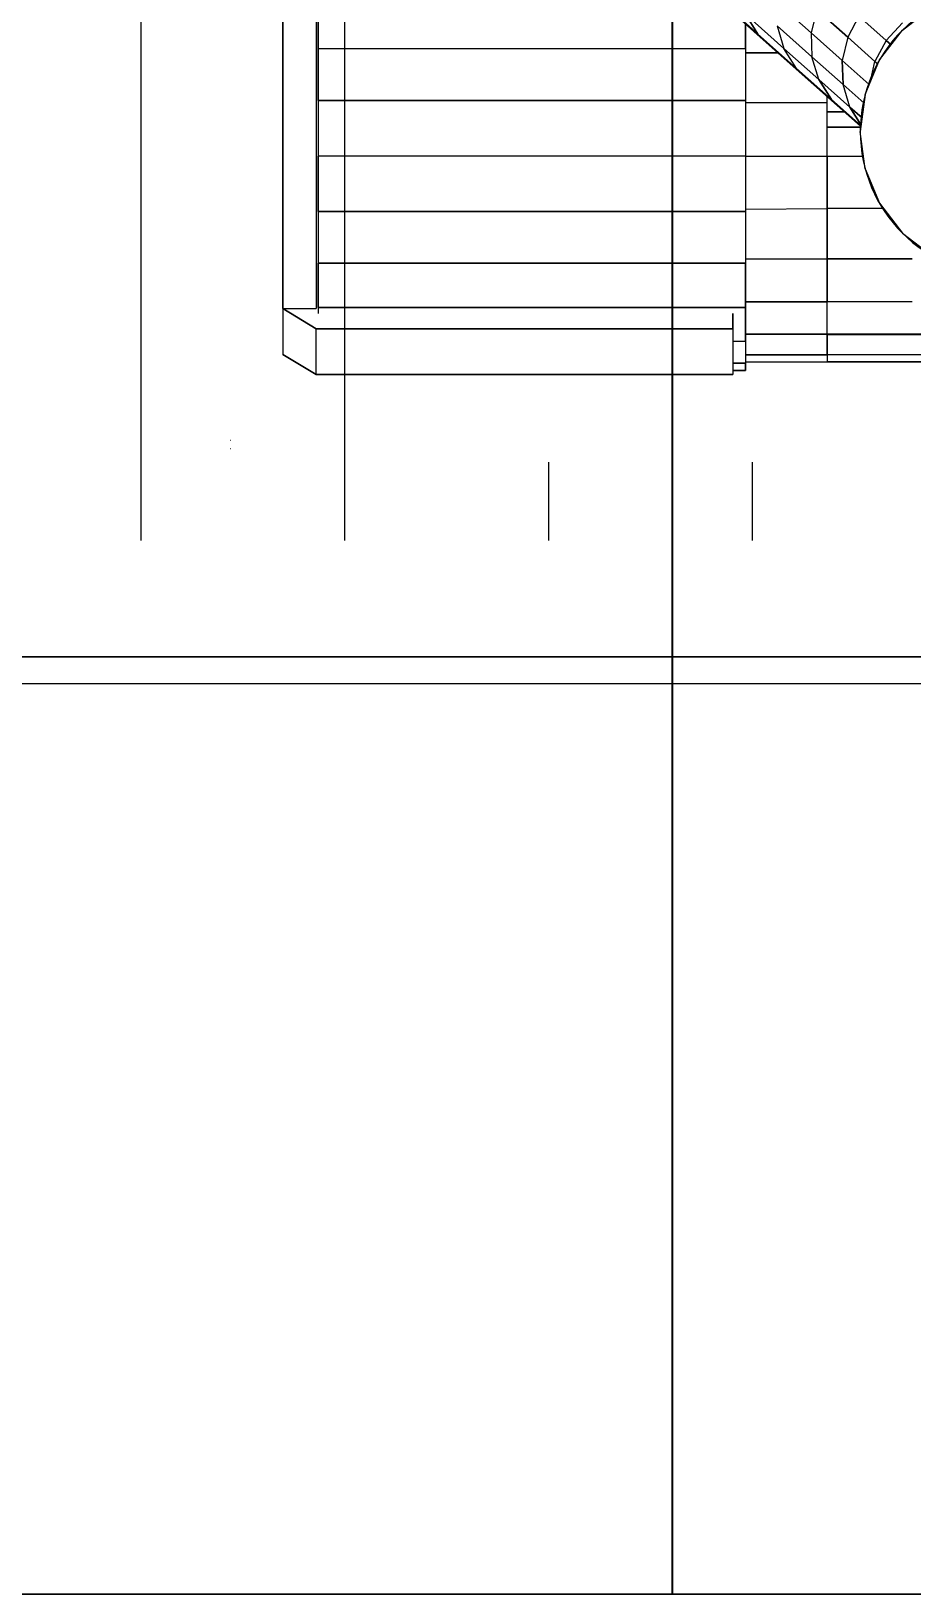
# Model space of a CAD drawing. Header units: millimetres. Extents: x -18512 to 101824, y -95768 to 52898.
# Drawn here: x 17693.7 to 17799.4, y -84144.4 to -83957.9 of the extents above; entities that cross this region are included whole.
import ezdxf

# ---------------------------------------------------------------- set-up
doc = ezdxf.new("R2010")
doc.units = ezdxf.units.MM
doc.header["$LTSCALE"] = 25
doc.header["$PDMODE"] = 3
doc.layers.get('0').update_dxf_attribs({"color": 254, "lineweight": 0})
doc.layers.get('Defpoints').update_dxf_attribs({"lineweight": 0})
doc.layers.add('Dim-in', color=5, linetype='Continuous', lineweight=9)
doc.layers.add('xref-first floor frm cunsult$0$G-IMPT', color=8, linetype='Continuous', lineweight=9)
doc.styles.add('ROMANS', font='ROMANS.shx', dxfattribs={"width": 0.75})
doc.dimstyles.new('1-50 INTERNAL', dxfattribs={"dimtxt": 100, "dimasz": 40, "dimexe": 40, "dimexo": 20, "dimgap": 50, "dimtad": 0, "dimdec": 0, "dimzin": 0, "dimdsep": 46, "dimtxsty": 'ROMANS', "dimblk": 'ARCHTICK', "dimcen": 0, "dimdle": 25, "dimclrd": 8, "dimclre": 8, "dimclrt": 3, "dimadec": 0, "dimazin": 0, "dimtfac": 1, "dimtdec": 0, "dimtmove": 1, "dimatfit": 3, "dimfxl": 1, "dimtolj": 1, "dimtzin": 0, "dimarcsym": 0})

# ---------------------------------------------------------------- blocks, each defined once
blk = doc.blocks.new('_ArchTick')
at = {"color": 0, "linetype": 'ByBlock', "const_width": 0.15}
blk.add_lwpolyline([(-0.5, -0.5), (0.5, 0.5)], dxfattribs=at)
blk = doc.blocks.new('*D347')
at = {"layer": 'Defpoints', "color": 0, "ltscale": 25, "transparency": 16777216}
for p in [(15988.09, -83897.35), (18388.09, -83926.97), (15988.09, -84145.38)]:
    blk.add_point(p, dxfattribs=at)
at = {"layer": 'Dim-in', "color": 8, "ltscale": 25, "transparency": 16777216}
for p, q in [((15988.09, -83917.35), (15988.09, -84185.38)), ((18388.09, -83946.97), (18388.09, -84185.38))]:
    blk.add_line(p, q, dxfattribs=at)
at = {"layer": 'Dim-in', "color": 8, "lineweight": -2, "ltscale": 25, "transparency": 16777216}
for p, q in [((15963.09, -84145.38), (17005.95, -84145.38)), ((18413.09, -84145.38), (17370.24, -84145.38))]:
    blk.add_line(p, q, dxfattribs=at)
at = {"layer": 'Dim-in', "color": 8, "lineweight": -2, "ltscale": 25, "transparency": 16777216, "xscale": 40, "yscale": 40, "zscale": 40, "rotation": 180}
blk.add_blockref('_ArchTick', (15988.09, -84145.38), dxfattribs=at)
at = {"layer": 'Dim-in', "color": 8, "lineweight": -2, "ltscale": 25, "transparency": 16777216, "xscale": 40, "yscale": 40, "zscale": 40}
blk.add_blockref('_ArchTick', (18388.09, -84145.38), dxfattribs=at)
at = {"layer": 'Dim-in', "color": 3, "ltscale": 25, "transparency": 16777216, "insert": (17188.09, -84145.38), "char_height": 100, "attachment_point": 5, "style": 'ROMANS'}
blk.add_mtext('\\A1;2400', dxfattribs=at)
blk = doc.blocks.new('*D348')
at = {"layer": 'Defpoints', "color": 0, "ltscale": 25, "transparency": 16777216}
for p in [(17998.09, -83897.35), (17770.64, -85447.35), (18388.09, -85447.35)]:
    blk.add_point(p, dxfattribs=at)
at = {"layer": 'Dim-in', "color": 8, "lineweight": -2, "ltscale": 25, "transparency": 16777216}
for p, q in [((17770.64, -83872.35), (17770.64, -84495.57)), ((17770.64, -85472.35), (17770.64, -84849.14))]:
    blk.add_line(p, q, dxfattribs=at)
at = {"layer": 'Dim-in', "color": 8, "linetype": 'Continuous', "lineweight": -2, "ltscale": 25, "transparency": 16777216}
for p, q in [((17978.09, -83897.35), (17730.64, -83897.35)), ((18368.09, -85447.35), (17730.64, -85447.35))]:
    blk.add_line(p, q, dxfattribs=at)
at = {"layer": 'Dim-in', "color": 8, "lineweight": -2, "ltscale": 25, "transparency": 16777216, "xscale": 40, "yscale": 40, "zscale": 40}
for p, rotation in [((17770.64, -83897.35), 90), ((17770.64, -85447.35), 270)]:
    blk.add_blockref('_ArchTick', p, dxfattribs=dict(at, rotation=rotation))
at = {"layer": 'Dim-in', "color": 3, "ltscale": 25, "transparency": 16777216, "insert": (17770.64, -84672.35), "char_height": 100, "attachment_point": 5, "rotation": 90, "style": 'ROMANS'}
blk.add_mtext('\\A1;1550', dxfattribs=at)
blk = doc.blocks.new('xref-first floor frm cunsult$0$rainshower - rain shower_dwg_Group_7-6994170-FIRST FLOOR PLAN')
at = {"layer": 'xref-first floor frm cunsult$0$G-IMPT'}
for p, q in [((0.01, 114.14), (0, 114.14)), ((0.04, 113.13), (0, 113.13)), ((10.29, 105.22), (6.29, 102.79)), ((10.29, 105.22), (60.29, 105.22)), ((10.29, 105.22), (10.29, 99.72)), ((60.29, 99.72), (60.29, 105.22)), ((60.29, 104.71), (61.79, 104.71)), ((61.79, 104.71), (60.29, 104.71)), ((61.79, 104.71), (61.79, 103.85)), ((6.29, 97.29), (6.29, 102.79)), ((60.29, 103.83), (61.79, 103.83)), ((61.79, 103.85), (61.79, 103.83)), ((61.79, 103.85), (61.79, 103.83)), ((61.79, 103.85), (61.79, 103.83)), ((61.79, 101.26), (61.79, 103.83)), ((61.79, 103.7), (71.6, 103.7)), ((71.6, 102.86), (61.79, 102.86)), ((71.6, 102.86), (71.6, 103.7)), ((145.8, 103.7), (71.6, 103.7)), ((71.6, 102.86), (71.6, 103.7)), ((71.6, 100.39), (71.6, 102.86)), ((71.6, 100.39), (71.6, 102.86)), ((145.8, 102.86), (71.6, 102.86)), ((61.79, 101.26), (60.29, 101.26)), ((61.79, 101.26), (60.29, 101.26)), ((61.79, 101.26), (61.79, 97.18)), ((61.79, 97.18), (61.79, 101.26)), ((6.29, 97.29), (10.29, 99.72)), ((10.29, 99.72), (60.29, 99.72)), ((60.29, 99.72), (60.29, 97.89)), ((71.6, 100.39), (61.79, 100.39)), ((71.6, 100.39), (71.6, 96.47)), ((71.6, 100.39), (145.81, 100.39)), ((71.6, 100.39), (71.6, 96.47)), ((71.6, 100.39), (71.6, 96.47)), ((6.29, 97.29), (6.29, 58.08)), ((6.29, 97.29), (10.29, 97.29)), ((6.29, 58.08), (6.29, 97.29)), ((10.29, 58.08), (10.29, 97.29)), ((10.29, 58.08), (10.29, 97.29)), ((10.54, 97.18), (10.54, 97.89)), ((10.54, 97.18), (10.54, 97.89)), ((10.54, 97.18), (10.54, 91.85)), ((10.54, 97.18), (61.79, 97.18)), ((10.54, 91.85), (10.54, 97.18)), ((61.79, 97.18), (10.54, 97.18)), ((61.79, 97.18), (61.79, 91.85)), ((61.79, 91.85), (61.79, 97.18)), ((61.79, 96.47), (71.6, 96.47)), ((71.6, 96.47), (61.79, 96.47)), ((71.6, 96.47), (71.6, 91.35)), ((71.6, 96.47), (71.6, 91.35)), ((71.6, 96.47), (81.77, 96.46)), ((71.6, 96.43), (81.77, 96.43)), ((10.54, 85.65), (10.54, 91.85)), ((10.54, 91.85), (61.79, 91.85)), ((10.54, 85.65), (10.54, 91.85)), ((61.79, 91.85), (10.54, 91.85)), ((61.79, 85.65), (61.79, 91.85)), ((61.79, 85.65), (61.79, 91.85)), ((61.79, 91.35), (71.6, 91.35)), ((61.79, 91.35), (71.6, 91.35)), ((71.6, 85.31), (71.6, 91.35)), ((71.6, 85.31), (71.6, 91.35)), ((71.6, 91.35), (81.77, 91.35)), ((71.6, 91.3), (81.77, 91.3)), ((10.54, 85.65), (10.54, 79)), ((10.54, 85.65), (61.79, 85.65)), ((10.54, 79), (10.54, 85.65)), ((61.79, 85.65), (10.54, 85.65)), ((61.79, 79), (61.79, 85.65)), ((61.79, 79), (61.79, 85.65)), ((61.79, 85.39), (71.6, 85.31)), ((71.6, 79), (71.6, 85.31)), ((71.6, 79), (71.6, 85.31)), ((78.37, 85.31), (71.6, 85.31)), ((10.54, 72.34), (10.54, 79)), ((61.79, 79), (10.54, 79)), ((10.54, 72.34), (10.54, 79)), ((61.79, 79), (10.54, 79)), ((61.79, 72.34), (61.79, 79)), ((61.79, 79), (71.6, 79)), ((61.79, 72.34), (61.79, 79)), ((61.79, 79), (71.6, 79)), ((71.6, 79), (71.6, 75.53)), ((71.6, 79), (75.96, 79)), ((71.6, 75.53), (71.6, 73.7)), ((71.6, 75.53), (75.64, 75.53)), ((71.6, 73.7), (71.6, 71.87)), ((73.66, 73.7), (71.6, 73.7)), ((71.6, 73.7), (71.6, 71.87)), ((10.54, 72.34), (10.54, 66.14)), ((10.54, 72.34), (61.79, 72.34)), ((61.79, 72.34), (10.54, 72.34)), ((71.6, 72.6), (61.79, 72.6)), ((71.6, 72.6), (61.79, 72.6)), ((61.79, 66.14), (61.79, 72.34)), ((10.54, 66.14), (10.54, 60.82)), ((61.79, 66.14), (10.54, 66.14)), ((61.79, 66.14), (10.54, 66.14)), ((65.77, 66.64), (61.79, 66.64)), ((61.79, 66.64), (65.77, 66.64)), ((61.79, 66.14), (61.79, 63.16))]:
    blk.add_line(p, q, dxfattribs=at)
at = {"layer": 'xref-first floor frm cunsult$0$G-IMPT', "flags": 128}
for points in [[(10.29, 99.72), (6.29, 97.29), (6.29, 102.79), (10.29, 105.22), (10.29, 99.72)], [(60.29, 99.72), (60.29, 105.22), (10.29, 105.22)], [(61.79, 101.26), (61.79, 103.83), (61.79, 103.85), (61.79, 104.71)], [(60.29, 103.85), (61.79, 103.85), (60.29, 103.85)], [(61.79, 102.86), (71.6, 102.86), (71.6, 103.7)], [(61.79, 103.7), (71.6, 103.7), (145.8, 103.7)], [(145.8, 102.86), (71.6, 102.86), (71.6, 100.39)], [(60.29, 97.89), (60.29, 99.72), (10.29, 99.72)], [(145.81, 100.38), (71.6, 100.38), (61.79, 100.38)], [(71.6, 91.35), (71.6, 96.47), (71.6, 91.35)], [(61.79, 85.39), (71.6, 85.31), (71.6, 91.35), (71.6, 85.31), (71.6, 79), (75.96, 79)], [(71.6, 83.09), (71.6, 79), (71.6, 78.89), (71.6, 75.53)], [(75.64, 75.53), (71.6, 75.53), (71.6, 73.7), (73.66, 73.7)], [(10.54, 60.82), (10.54, 66.14), (10.54, 72.34)], [(61.79, 63.16), (61.79, 66.14), (61.79, 72.34)]]:
    blk.add_lwpolyline(points, dxfattribs=at)
blk = doc.blocks.new('xref-first floor frm cunsult$0$rainshower - rain shower_dwg_Group_3-6994174-FIRST FLOOR PLAN')
at = {"layer": 'xref-first floor frm cunsult$0$G-IMPT'}
for p, q in [((12.76, 33.84), (8.61, 32.12)), ((12.76, 33.84), (17.22, 34.43)), ((17.22, 34.43), (21.67, 33.84)), ((25.82, 32.12), (21.67, 33.84)), ((5.04, 29.39), (8.61, 32.12)), ((25.82, 32.12), (29.39, 29.39)), ((2.31, 25.82), (5.04, 29.39)), ((32.12, 25.82), (29.39, 29.39)), ((0.59, 21.67), (2.31, 25.82)), ((33.84, 21.67), (32.12, 25.82)), ((0.59, 21.67), (0, 17.22)), ((33.84, 21.67), (34.43, 17.22)), ((0.59, 12.76), (0, 17.22)), ((33.84, 12.76), (34.43, 17.22)), ((0.59, 12.76), (2.31, 8.61)), ((32.12, 8.61), (33.84, 12.76)), ((2.31, 8.61), (5.04, 5.04)), ((32.12, 8.61), (29.39, 5.04)), ((5.04, 5.04), (8.61, 2.31)), ((25.82, 2.31), (29.39, 5.04)), ((8.61, 2.31), (12.76, 0.59)), ((25.82, 2.31), (21.67, 0.59)), ((12.76, 0.59), (17.22, 0)), ((21.67, 0.59), (17.22, 0))]:
    blk.add_line(p, q, dxfattribs=at)
blk.add_circle((17.22, 17.22), 17.22, dxfattribs=at)
blk = doc.blocks.new('xref-first floor frm cunsult$0$rainshower - rain shower_dwg_Group_8-6994175-FIRST FLOOR PLAN')
at = {"layer": 'xref-first floor frm cunsult$0$G-IMPT'}
for p, q in [((74.19, 80.31), (69.99, 76.59)), ((72.1, 78.37), (75.66, 81.53)), ((72.1, 78.37), (74.19, 80.31)), ((74.19, 80.31), (75.65, 81.61)), ((74.33, 79.27), (75.68, 81.42)), ((75.68, 81.42), (74.33, 79.27)), ((74.33, 79.27), (75.79, 80.56)), ((72.1, 78.37), (67.91, 74.66)), ((74.33, 79.27), (70.6, 75.96)), ((72.1, 78.37), (70.6, 75.96)), ((74.33, 79.27), (73.5, 76.54)), ((74.33, 79.27), (73.5, 76.54)), ((76.02, 78.78), (73.5, 76.54)), ((65.34, 72.47), (69.99, 76.59)), ((67.91, 74.66), (69.99, 76.59)), ((73.5, 76.54), (69.77, 73.24)), ((69.77, 73.24), (73.5, 76.54)), ((76.65, 76.56), (73.41, 73.69)), ((73.41, 73.69), (73.5, 76.54)), ((63.27, 70.54), (67.91, 74.66)), ((70.6, 75.96), (66.41, 72.25)), ((67.91, 74.66), (66.41, 72.25)), ((70.6, 75.96), (69.77, 73.24)), ((76.74, 76.35), (77.33, 73.8)), ((76.74, 76.35), (77.33, 73.8)), ((69.77, 73.24), (65.59, 69.53)), ((73.41, 73.69), (69.68, 70.38)), ((73.41, 73.69), (69.68, 70.38)), ((69.68, 70.38), (69.77, 73.24)), ((74.06, 70.9), (73.41, 73.69)), ((74.06, 70.9), (77.33, 73.8)), ((77.33, 73.8), (77.67, 74.1)), ((77.33, 73.8), (77.67, 74.1)), ((78.68, 71.27), (77.33, 73.8)), ((65.34, 72.47), (60.25, 67.94)), ((61.78, 68.14), (66.41, 72.25)), ((65.34, 72.47), (63.27, 70.54)), ((65.34, 72.47), (63.27, 70.54)), ((65.59, 69.53), (66.41, 72.25)), ((70.34, 67.6), (74.06, 70.9)), ((75.41, 68.37), (74.06, 70.9)), ((75.41, 68.37), (74.06, 70.9)), ((75.41, 68.37), (78.68, 71.27)), ((78.68, 71.27), (79.27, 71.79)), ((79.27, 71.79), (78.68, 71.27)), ((80.63, 69.17), (78.68, 71.27)), ((58.18, 66.02), (63.27, 70.54)), ((63.27, 70.54), (61.78, 68.14)), ((65.51, 66.68), (69.68, 70.38)), ((70.34, 67.6), (69.68, 70.38))]:
    blk.add_line(p, q, dxfattribs=at)
at = {"layer": 'xref-first floor frm cunsult$0$G-IMPT', "flags": 128}
for points in [[(74.19, 80.31), (69.99, 76.59), (67.91, 74.66), (72.1, 78.37), (74.19, 80.31), (75.65, 81.61)], [(70.6, 75.96), (72.1, 78.37), (75.66, 81.53)], [(75.79, 80.56), (74.33, 79.27), (70.6, 75.96)], [(76.02, 78.78), (73.5, 76.54), (73.41, 73.69)], [(61.78, 68.14), (63.27, 70.54), (58.18, 66.02), (60.25, 67.94), (65.34, 72.47), (69.99, 76.59)], [(78.68, 71.27), (77.33, 73.8), (74.06, 70.9), (73.41, 73.69), (76.65, 76.56)], [(63.27, 70.54), (67.91, 74.66), (66.41, 72.25), (70.6, 75.96), (69.77, 73.24)], [(69.68, 70.38), (69.77, 73.24), (65.59, 69.53), (66.41, 72.25), (61.78, 68.14), (56.69, 63.62), (55.88, 60.91)], [(74.06, 70.9), (70.34, 67.6), (69.68, 70.38), (65.51, 66.68), (60.88, 62.57), (61.53, 59.79), (66.16, 63.89), (65.51, 66.68)], [(80.63, 69.17), (78.68, 71.27), (75.41, 68.37), (77.36, 66.27)]]:
    blk.add_lwpolyline(points, dxfattribs=at)
for name, p in [('xref-first floor frm cunsult$0$rainshower - rain shower_dwg_Group_7-6994170-FIRST FLOOR PLAN', (0, 6.14)), ('xref-first floor frm cunsult$0$rainshower - rain shower_dwg_Group_3-6994174-FIRST FLOOR PLAN', (75.57, 64.99))]:
    blk.add_blockref(name, p)
blk = doc.blocks.new('xref-first floor frm cunsult$0$rainshower - rain shower_dwg_Group_2-6994176-FIRST FLOOR PLAN')
blk.add_blockref('xref-first floor frm cunsult$0$rainshower - rain shower_dwg_Group_8-6994175-FIRST FLOOR PLAN', (9.72, -6.14))
blk = doc.blocks.new('xref-first floor frm cunsult$0$rainshower - rain shower_dwg_Grohe_Rainshower_210-6994177-FIRST FLOOR PLAN')
at = {"rotation": 180}
blk.add_blockref('xref-first floor frm cunsult$0$rainshower - rain shower_dwg_Group_2-6994176-FIRST FLOOR PLAN', (330.75, -10.15), dxfattribs=at)
blk = doc.blocks.new('xref-first floor frm cunsult$0$rainshower - rain shower_dwg-6994168-FIRST FLOOR PLAN')
blk.add_blockref('xref-first floor frm cunsult$0$rainshower - rain shower_dwg_Grohe_Rainshower_210-6994177-FIRST FLOOR PLAN', (-2603.95, 2352.83))

msp = doc.modelspace()

# ---------------------------------------------------------------- linework, layer by layer
at = {"color": 252, "lineweight": 9}
for p, q in [((17706.93, -84018.95), (17706.93, -83927.35)), ((17731.38, -84018.95), (17731.38, -83927.35)), ((17755.83, -84018.95), (17755.83, -84009.57)), ((17780.28, -84018.95), (17780.28, -84009.57)), ((17878.29, -84032.94), (17388.09, -84032.94)), ((17388.09, -84032.94), (17878.29, -84032.94)), ((17388.09, -84036.12), (17878.29, -84036.12))]:
    msp.add_line(p, q, dxfattribs=at)

# ---------------------------------------------------------------- block references
at = {"color": 252, "lineweight": 9, "extrusion": (0, 0, -1), "zscale": -1}
msp.add_blockref('xref-first floor frm cunsult$0$rainshower - rain shower_dwg-6994168-FIRST FLOOR PLAN', (-15434.72, -86236.53), dxfattribs=at)

# ---------------------------------------------------------------- dimensions: what is measured, and where the dimension line sits
at = {"layer": 'Dim-in', "ltscale": 25}
dim = msp.add_linear_dim(base=(17770.64, -85447.35), p1=(17998.09, -83897.35), p2=(18388.09, -85447.35), angle=270, dimstyle='1-50 INTERNAL', override={"dimarcsym": 2}, dxfattribs=at)
dim.commit()
dim.dimension.update_dxf_attribs({"geometry": '*D348', "text_midpoint": (17770.64, -84672.35)})
dim = msp.add_linear_dim(base=(15988.09, -84145.38), p1=(18388.09, -83926.97), p2=(15988.09, -83897.35), dimstyle='1-50 INTERNAL', override={"dimlwe": 65535, "dimarcsym": 2}, dxfattribs=at)
dim.commit()
dim.dimension.update_dxf_attribs({"geometry": '*D347', "text_midpoint": (17188.09, -84145.38)})

doc.saveas('drawing.dxf')
